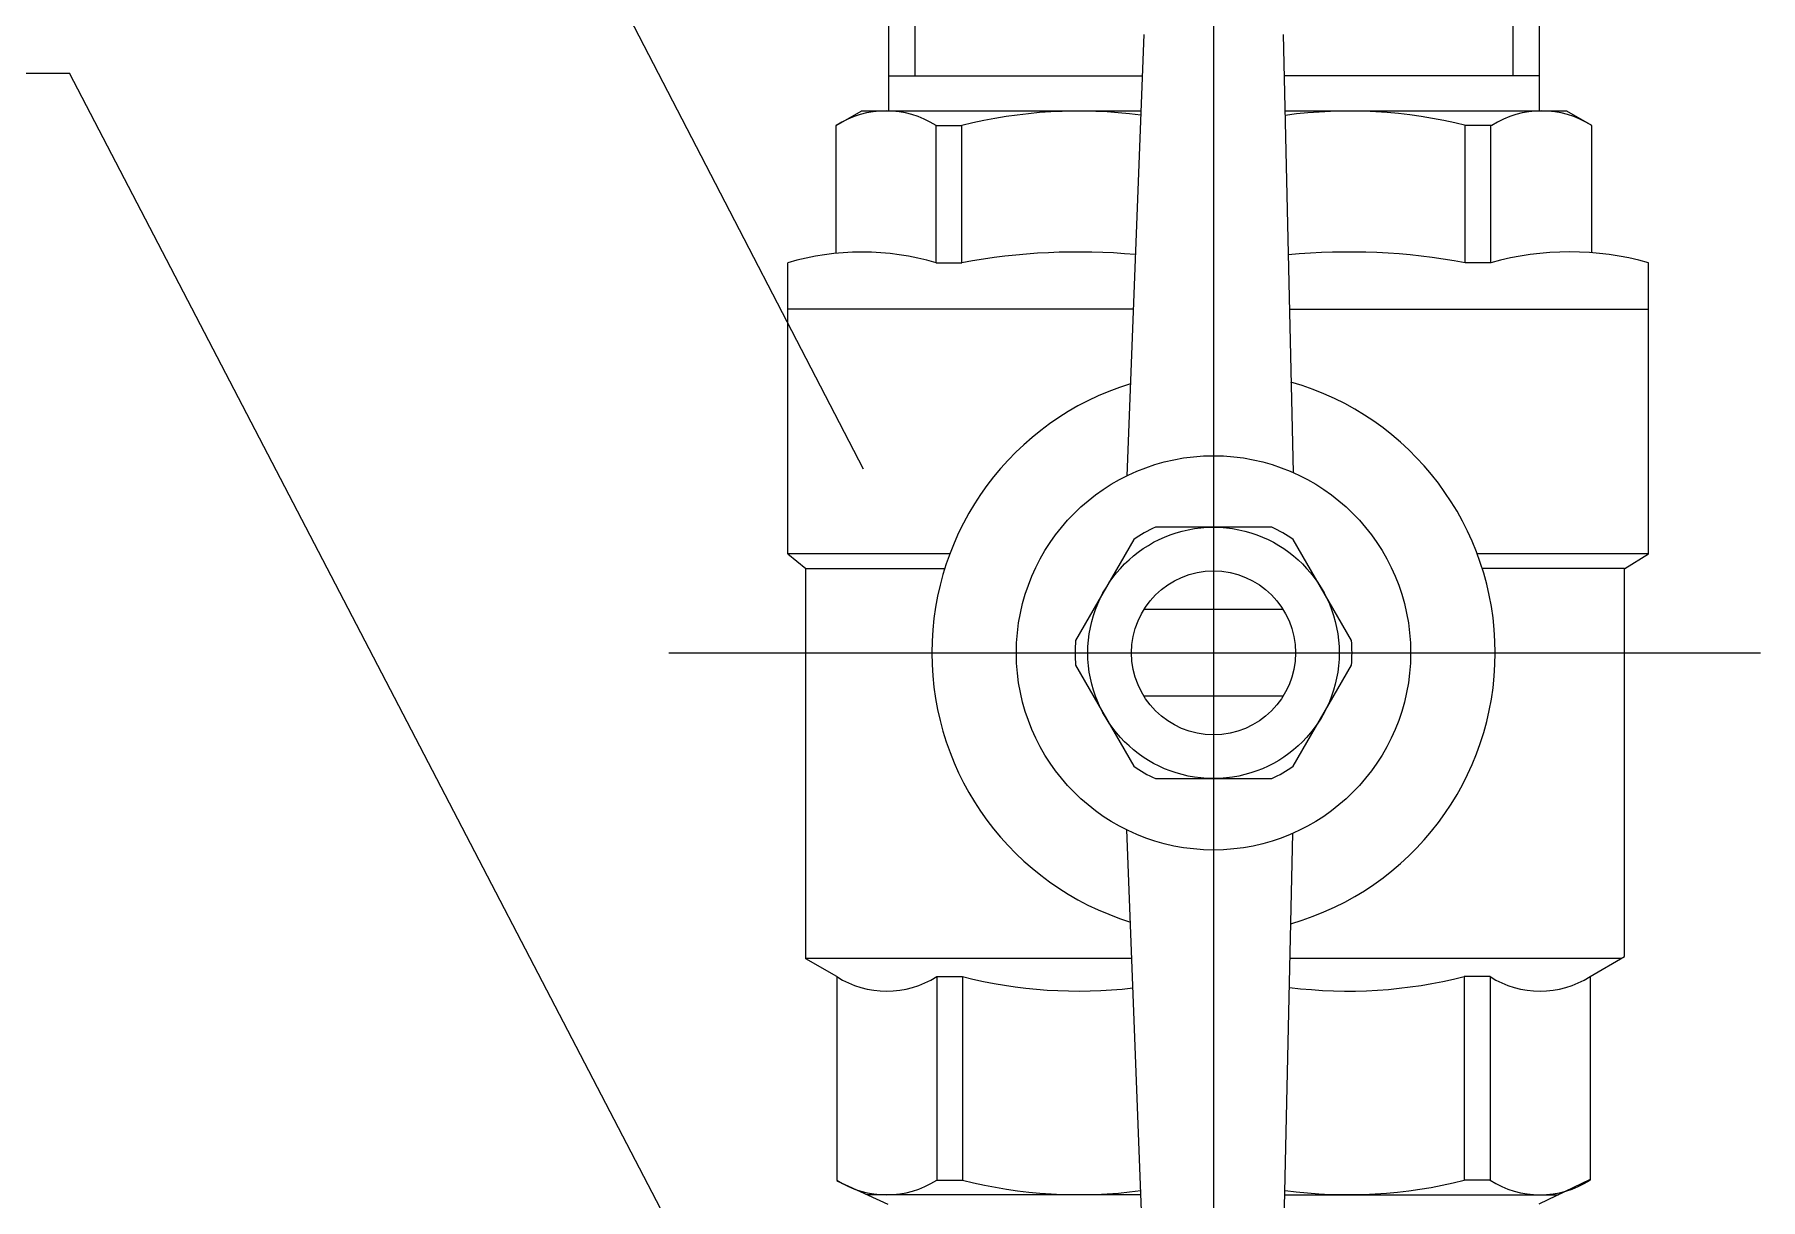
# Model space of a CAD drawing. Header units: millimetres. Extents: x -718 to 68664, y -49984 to -979.
# Drawn here: x 15375 to 16099, y -24514 to -24025 of the extents above; entities that cross this region are included whole.
import ezdxf

# ---------------------------------------------------------------- set-up
doc = ezdxf.new("R2010")
doc.units = ezdxf.units.MM
doc.layers.add('Text', color=7, linetype='Continuous', lineweight=15)
doc.layers.add('ХВС (В1)_20', color=5, linetype='Continuous', lineweight=25)

msp = doc.modelspace()

# ---------------------------------------------------------------- linework, layer by layer
at = {"layer": 'Text'}
msp.add_line((15869.59, -22177.69), (15869.59, -25764.92), dxfattribs=at)
for points in [[(15722.76, -24207.69), (15386.64, -23558.87)], [(14947.23, -24041.63), (15389.73, -24041.63)], [(15758.11, -24749.47), (15389.73, -24041.63)]]:
    msp.add_lwpolyline(points, dxfattribs=at)
at = {"layer": 'ХВС (В1)_20', "ltscale": 0.5}
for p, q in [((15733.3, -24014.2), (15733.3, -24057.52)), ((16006.21, -24014.2), (16006.21, -24057.52)), ((15840.34, -24025.42), (15833.24, -24210.52)), ((15898.83, -24025.42), (15902.96, -24209.14)), ((15711.26, -24063.59), (15721.77, -24057.52)), ((15839.11, -24057.52), (15721.77, -24057.52)), ((16017.75, -24057.52), (15899.55, -24057.52)), ((16028.25, -24063.59), (16017.75, -24057.52)), ((15711.26, -24117.24), (15711.26, -24063.59)), ((15753.2, -24121.12), (15753.2, -24063.59)), ((15753.2, -24063.59), (15764.03, -24063.59)), ((15764.03, -24121.12), (15764.03, -24063.59)), ((15975.14, -24121.12), (15975.14, -24063.59)), ((15986.31, -24063.59), (15975.48, -24063.59)), ((15985.97, -24121.12), (15985.97, -24063.59)), ((16028.25, -24116.99), (16028.25, -24063.59)), ((15691.03, -24140.62), (15691.03, -24121.12)), ((16052.01, -24140.62), (16052.01, -24121.12)), ((15691.03, -24243.3), (15691.03, -24140.62)), ((15835.92, -24140.62), (15691.03, -24140.62)), ((15901.42, -24140.62), (16052.01, -24140.62)), ((16052.01, -24243.3), (16052.01, -24140.62)), ((15691.03, -24243.3), (15698.56, -24249.45)), ((15758.96, -24243.3), (15691.03, -24243.3)), ((16052.01, -24243.3), (15980.21, -24243.3)), ((16042.19, -24249.45), (16052.01, -24243.3)), ((15698.56, -24413.12), (15698.56, -24249.45)), ((15698.56, -24249.45), (15756.84, -24249.45)), ((16042.02, -24249.45), (15982.33, -24249.45)), ((16042.02, -24412.24), (16042.02, -24249.45)), ((15840.34, -24544.19), (15833.24, -24359.09)), ((15898.83, -24544.19), (15902.93, -24360.48)), ((15835.31, -24413.06), (15698.56, -24413.06)), ((15711.52, -24420.61), (15698.56, -24413.12)), ((16040.61, -24413.06), (15901.76, -24413.06)), ((16027.53, -24420.61), (16042.02, -24412.24)), ((15711.52, -24420.61), (15711.52, -24506.02)), ((15753.47, -24420.61), (15764.29, -24420.61)), ((15753.47, -24420.61), (15753.47, -24506.02)), ((15764.29, -24420.61), (15764.29, -24506.02)), ((15985.59, -24420.61), (15974.77, -24420.61)), ((15974.77, -24420.61), (15974.77, -24506.02)), ((15985.59, -24420.61), (15985.59, -24506.02)), ((16027.53, -24420.61), (16027.53, -24506.02)), ((15711.52, -24506.32), (15733.03, -24516.05)), ((15753.47, -24506.02), (15764.29, -24506.02)), ((15985.59, -24506.02), (15974.77, -24506.02)), ((16027.53, -24505.66), (16006.04, -24516.05)), ((15839.11, -24512.08), (15724.26, -24512.08)), ((15899.54, -24512.08), (16014.37, -24512.08))]:
    msp.add_line(p, q, dxfattribs=at)
at = {"layer": 'ХВС (В1)_20'}
for p, q in [((15744.3, -24014.2), (15744.3, -24042.77)), ((15995.21, -24014.2), (15995.21, -24042.77)), ((15733.3, -24042.77), (15839.68, -24042.77)), ((15869.59, -24042.77), (15869.76, -24042.77)), ((16006.21, -24042.77), (15899.22, -24042.77)), ((15753.2, -24121.12), (15764.03, -24121.12)), ((15985.97, -24121.12), (15975.14, -24121.12)), ((15898.79, -24266.65), (15840.38, -24266.65)), ((15898.79, -24302.95), (15840.38, -24302.95))]:
    msp.add_line(p, q, dxfattribs=at)
at = {"layer": 'ХВС (В1)_20', "ltscale": 0.4}
msp.add_line((15641.04, -24284.8), (16099.04, -24284.8), dxfattribs=at)
at = {"layer": 'ХВС (В1)_20'}
for points in [[(15893.99, -24232.07), (15845.18, -24232.07)], [(15836.12, -24237.3), (15811.72, -24279.57)], [(15927.45, -24279.57), (15903.05, -24237.3)], [(15811.72, -24290.03), (15836.12, -24332.3)], [(15903.05, -24332.3), (15927.45, -24290.03)], [(15845.18, -24337.53), (15893.99, -24337.53)]]:
    msp.add_lwpolyline(points, dxfattribs=at)
for radius in [82.7, 52.73, 34.38]:
    msp.add_circle((15869.59, -24284.8), radius, dxfattribs=at)
at = {"layer": 'ХВС (В1)_20', "ltscale": 0.5}
for centre, radius, start, end in [((15732.23, -24096.42), 38.96, 57.43415, 122.56585), ((15812.82, -24256.82), 199.29, 82.43817, 104.17152), ((15926.52, -24258.19), 200.67, 75.87716, 97.71285), ((16007.28, -24096.42), 38.96, 57.43415, 122.56585), ((15732.49, -24387.77), 38.96, 237.43415, 302.56585), ((15813.08, -24227.38), 199.29, 255.82848, 276.54124), ((15925.97, -24227.38), 199.29, 262.94242, 284.17152), ((16006.56, -24387.77), 38.96, 237.43415, 302.56585), ((15732.49, -24473.18), 38.96, 237.43415, 302.56585), ((15813.08, -24312.79), 199.29, 255.82848, 277.48618), ((15925.97, -24312.79), 199.29, 262.39033, 284.17152), ((16006.56, -24473.18), 38.96, 237.43415, 302.56585)]:
    msp.add_arc(centre, radius, start, end, dxfattribs=at)
at = {"layer": 'ХВС (В1)_20'}
for centre, radius, start, end in [((15722.12, -24227.08), 110.42, 73.64981, 106.35019), ((15812.82, -24384.69), 268.04, 84.86672, 100.48801), ((15926.35, -24384.69), 268.04, 79.51199, 95.44654), ((16018.99, -24240.58), 123.94, 74.54625, 105.45375), ((15869.59, -24284.8), 118.16, 107.16012, 252.83988), ((15869.59, -24284.8), 118.16, 285.96567, 74.03433), ((15869.59, -24284.8), 58.1, 114.83617, 125.16383), ((15869.59, -24284.8), 58.1, 54.83617, 65.16383), ((15869.59, -24284.8), 58.1, 174.83617, 185.16383), ((15869.59, -24284.8), 58.1, 354.83617, 5.16383), ((15869.59, -24284.8), 58.1, 234.83617, 245.16383), ((15869.59, -24284.8), 58.1, 294.83617, 305.16383)]:
    msp.add_arc(centre, radius, start, end, dxfattribs=at)

doc.saveas('drawing.dxf')
